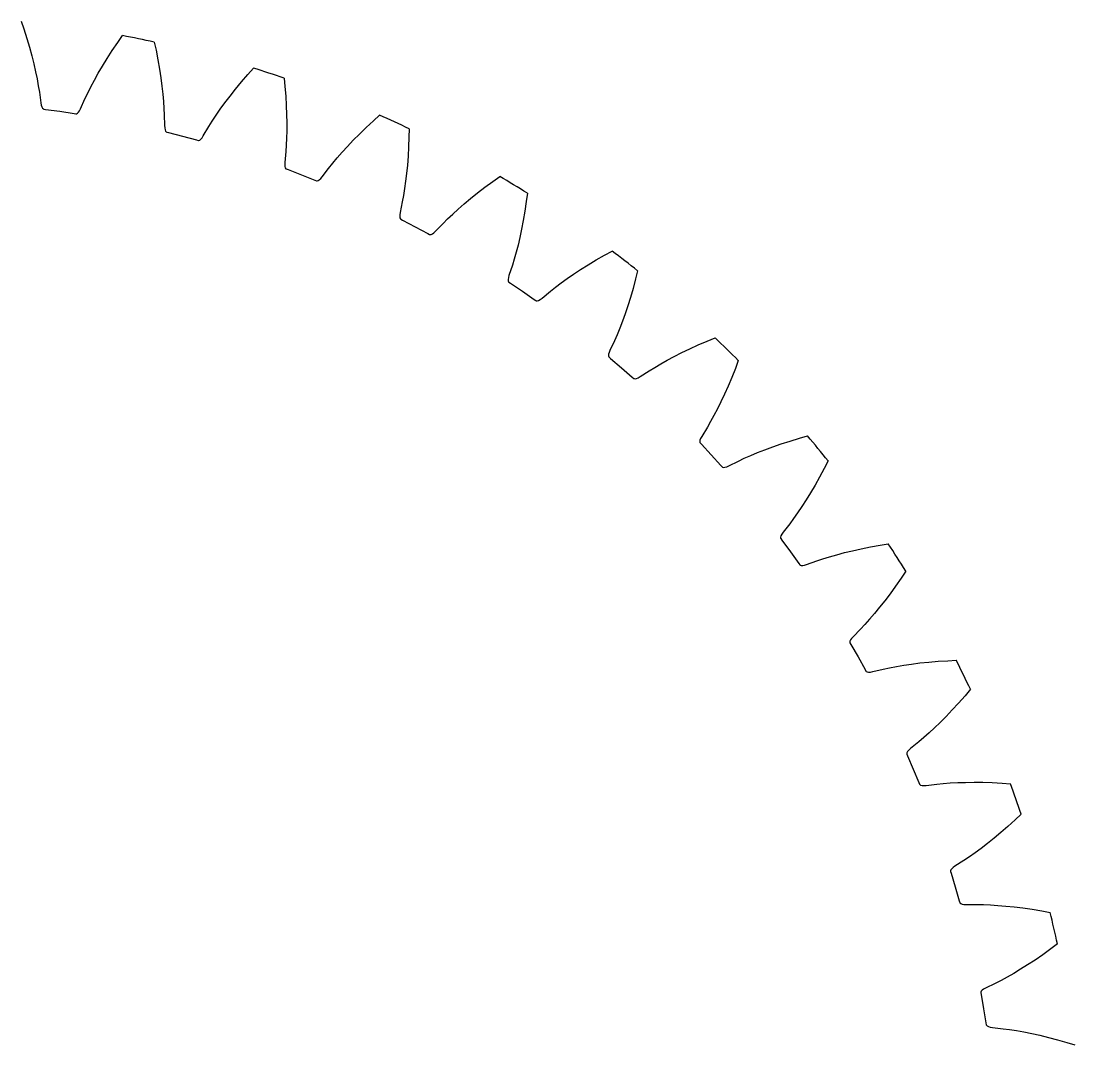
# Model space of a CAD drawing. Extents: x 6.5 to 63.5, y -28.5 to 28.5.
# Drawn here: x 37.83 to 63.27, y 3.64 to 28.36 of the extents above; entities that cross this region are included whole.
import ezdxf

# ---------------------------------------------------------------- set-up
doc = ezdxf.new("R2010")
doc.units = 0

msp = doc.modelspace()

# ---------------------------------------------------------------- linework, layer by layer
at = {"layer": 'layer0'}
for p, q in [((37.828, 28.359), (37.893, 28.168)), ((37.893, 28.168), (37.965, 27.942)), ((40.16, 27.842), (40.277, 28.007)), ((37.965, 27.942), (38.029, 27.726)), ((40.028, 27.646), (40.16, 27.842)), ((41.042, 27.852), (41.085, 27.654)), ((38.029, 27.726), (38.085, 27.52)), ((38.085, 27.52), (38.134, 27.323)), ((39.905, 27.456), (40.028, 27.646)), ((41.085, 27.654), (41.131, 27.422)), ((38.134, 27.323), (38.177, 27.137)), ((39.691, 27.099), (39.793, 27.274)), ((39.793, 27.274), (39.905, 27.456)), ((41.131, 27.422), (41.169, 27.2)), ((43.3, 27.072), (43.435, 27.223)), ((38.177, 27.137), (38.213, 26.961)), ((39.597, 26.933), (39.691, 27.099)), ((41.169, 27.2), (41.202, 26.989)), ((41.202, 26.989), (41.228, 26.788)), ((43.146, 26.892), (43.3, 27.072)), ((44.177, 26.982), (44.198, 26.78)), ((38.213, 26.961), (38.244, 26.793)), ((38.244, 26.793), (38.269, 26.639)), ((39.436, 26.622), (39.513, 26.774)), ((39.513, 26.774), (39.597, 26.933)), ((41.228, 26.788), (41.249, 26.598)), ((42.871, 26.55), (43.003, 26.718)), ((43.003, 26.718), (43.146, 26.892)), ((44.198, 26.78), (44.216, 26.545)), ((38.269, 26.639), (38.304, 26.382)), ((39.263, 26.244), (39.368, 26.481)), ((39.368, 26.481), (39.436, 26.622)), ((41.249, 26.598), (41.266, 26.419)), ((42.749, 26.388), (42.871, 26.55)), ((44.216, 26.545), (44.23, 26.319)), ((38.304, 26.382), (38.314, 26.328)), ((38.314, 26.328), (38.329, 26.286)), ((38.329, 26.286), (38.346, 26.256)), ((38.346, 26.256), (38.365, 26.238)), ((38.365, 26.238), (38.376, 26.234)), ((38.376, 26.234), (38.42, 26.228)), ((38.42, 26.228), (38.764, 26.181)), ((39.237, 26.195), (39.263, 26.244)), ((41.266, 26.419), (41.277, 26.248)), ((41.277, 26.248), (41.285, 26.092)), ((42.535, 26.085), (42.637, 26.233)), ((42.637, 26.233), (42.749, 26.388)), ((44.23, 26.319), (44.238, 26.106)), ((38.764, 26.181), (39.107, 26.129)), ((39.107, 26.129), (39.152, 26.122)), ((39.152, 26.122), (39.163, 26.123)), ((39.163, 26.123), (39.187, 26.135)), ((39.187, 26.135), (39.212, 26.159)), ((39.212, 26.159), (39.237, 26.195)), ((41.285, 26.092), (41.29, 25.834)), ((42.441, 25.942), (42.535, 26.085)), ((44.238, 26.106), (44.241, 25.903)), ((46.159, 25.789), (46.332, 25.949)), ((46.332, 25.949), (46.483, 26.084)), ((41.29, 25.834), (41.294, 25.778)), ((41.294, 25.778), (41.303, 25.735)), ((41.303, 25.735), (41.317, 25.703)), ((41.317, 25.703), (41.334, 25.684)), ((42.226, 25.587), (42.358, 25.81)), ((42.358, 25.81), (42.441, 25.942)), ((44.241, 25.712), (44.236, 25.532)), ((44.241, 25.903), (44.241, 25.712)), ((45.996, 25.631), (46.159, 25.789)), ((47.193, 25.76), (47.19, 25.557)), ((41.334, 25.684), (41.344, 25.678)), ((41.344, 25.678), (41.388, 25.667)), ((41.388, 25.667), (41.724, 25.581)), ((41.724, 25.581), (42.059, 25.491)), ((42.059, 25.491), (42.103, 25.479)), ((42.103, 25.479), (42.114, 25.479)), ((42.114, 25.479), (42.139, 25.487)), ((42.139, 25.487), (42.166, 25.508)), ((42.166, 25.508), (42.196, 25.541)), ((42.196, 25.541), (42.226, 25.587)), ((44.236, 25.532), (44.228, 25.362)), ((45.707, 25.333), (45.846, 25.48)), ((45.846, 25.48), (45.996, 25.631)), ((47.19, 25.557), (47.182, 25.321)), ((44.218, 25.206), (44.194, 24.948)), ((44.228, 25.362), (44.218, 25.206)), ((45.459, 25.056), (45.578, 25.191)), ((45.578, 25.191), (45.707, 25.333)), ((47.182, 25.321), (47.17, 25.096)), ((44.194, 24.948), (44.192, 24.893)), ((45.35, 24.925), (45.459, 25.056)), ((47.17, 25.096), (47.154, 24.883)), ((44.192, 24.893), (44.196, 24.849)), ((44.196, 24.849), (44.206, 24.816)), ((44.206, 24.816), (44.221, 24.794)), ((44.221, 24.794), (44.23, 24.788)), ((44.23, 24.788), (44.272, 24.772)), ((44.272, 24.772), (44.596, 24.648)), ((45.096, 24.597), (45.252, 24.803)), ((45.252, 24.803), (45.35, 24.925)), ((47.134, 24.681), (47.111, 24.491)), ((47.154, 24.883), (47.134, 24.681)), ((44.596, 24.648), (44.919, 24.52)), ((44.919, 24.52), (44.961, 24.503)), ((44.961, 24.503), (44.972, 24.502)), ((44.972, 24.502), (44.998, 24.507)), ((44.998, 24.507), (45.027, 24.525)), ((45.027, 24.525), (45.06, 24.555)), ((45.06, 24.555), (45.096, 24.597)), ((47.111, 24.491), (47.086, 24.313)), ((49.026, 24.348), (49.216, 24.488)), ((49.216, 24.488), (49.382, 24.605)), ((47.086, 24.313), (47.059, 24.144)), ((48.68, 24.077), (48.847, 24.211)), ((48.847, 24.211), (49.026, 24.348)), ((50.05, 24.202), (50.024, 24.001)), ((47.031, 23.991), (46.977, 23.738)), ((47.059, 24.144), (47.031, 23.991)), ((48.38, 23.821), (48.525, 23.947)), ((48.525, 23.947), (48.68, 24.077)), ((50.024, 24.001), (49.989, 23.767)), ((46.969, 23.683), (46.968, 23.639)), ((46.977, 23.738), (46.969, 23.683)), ((48.124, 23.583), (48.247, 23.7)), ((48.247, 23.7), (48.38, 23.821)), ((49.989, 23.767), (49.951, 23.545)), ((46.968, 23.639), (46.974, 23.605)), ((46.974, 23.605), (46.987, 23.581)), ((46.987, 23.581), (46.995, 23.574)), ((46.995, 23.574), (47.035, 23.553)), ((47.035, 23.553), (47.343, 23.393)), ((47.834, 23.286), (48.013, 23.473)), ((48.013, 23.473), (48.124, 23.583)), ((49.951, 23.545), (49.911, 23.335)), ((47.343, 23.393), (47.649, 23.229)), ((47.649, 23.229), (47.689, 23.208)), ((47.689, 23.208), (47.7, 23.205)), ((47.7, 23.205), (47.726, 23.208)), ((47.726, 23.208), (47.758, 23.222)), ((47.758, 23.222), (47.794, 23.248)), ((47.794, 23.248), (47.834, 23.286)), ((49.911, 23.335), (49.868, 23.137)), ((49.824, 22.951), (49.779, 22.777)), ((49.868, 23.137), (49.824, 22.951)), ((49.779, 22.777), (49.733, 22.612)), ((51.71, 22.591), (51.915, 22.708)), ((51.915, 22.708), (52.093, 22.806)), ((49.687, 22.463), (49.605, 22.218)), ((49.733, 22.612), (49.687, 22.463)), ((51.335, 22.361), (51.516, 22.475)), ((51.516, 22.475), (51.71, 22.591)), ((49.591, 22.164), (49.585, 22.12)), ((49.605, 22.218), (49.591, 22.164)), ((50.863, 22.036), (51.009, 22.141)), ((51.009, 22.141), (51.166, 22.249)), ((51.166, 22.249), (51.335, 22.361)), ((52.711, 22.329), (52.662, 22.132)), ((49.585, 22.12), (49.587, 22.086)), ((49.587, 22.086), (49.597, 22.061)), ((49.597, 22.061), (49.604, 22.053)), ((49.604, 22.053), (49.642, 22.028)), ((49.642, 22.028), (49.93, 21.834)), ((50.604, 21.836), (50.726, 21.933)), ((50.726, 21.933), (50.863, 22.036)), ((52.601, 21.904), (52.538, 21.687)), ((52.662, 22.132), (52.601, 21.904)), ((49.93, 21.834), (50.215, 21.636)), ((50.215, 21.636), (50.252, 21.61)), ((50.321, 21.616), (50.36, 21.638)), ((50.36, 21.638), (50.405, 21.671)), ((50.405, 21.671), (50.604, 21.836)), ((52.538, 21.687), (52.474, 21.483)), ((50.252, 21.61), (50.262, 21.606)), ((50.262, 21.606), (50.289, 21.606)), ((50.289, 21.606), (50.321, 21.616)), ((52.474, 21.483), (52.409, 21.291)), ((52.409, 21.291), (52.344, 21.111)), ((52.279, 20.943), (52.215, 20.786)), ((52.344, 21.111), (52.279, 20.943)), ((52.152, 20.642), (52.043, 20.408)), ((52.215, 20.786), (52.152, 20.642)), ((54.176, 20.539), (54.393, 20.632)), ((54.393, 20.632), (54.581, 20.708)), ((52.022, 20.356), (52.011, 20.313)), ((52.043, 20.408), (52.022, 20.356)), ((53.597, 20.262), (53.778, 20.353)), ((53.778, 20.353), (53.97, 20.445)), ((53.97, 20.445), (54.176, 20.539)), ((52.011, 20.313), (52.009, 20.279)), ((52.009, 20.279), (52.016, 20.254)), ((52.016, 20.254), (52.023, 20.244)), ((52.023, 20.244), (52.057, 20.215)), ((52.057, 20.215), (52.321, 19.99)), ((53.271, 20.084), (53.428, 20.172)), ((53.428, 20.172), (53.597, 20.262)), ((55.141, 20.164), (55.07, 19.974)), ((52.321, 19.99), (52.582, 19.761)), ((52.775, 19.774), (52.991, 19.915)), ((52.991, 19.915), (53.124, 19.997)), ((53.124, 19.997), (53.271, 20.084)), ((55.07, 19.974), (54.983, 19.755)), ((52.582, 19.761), (52.616, 19.731)), ((52.616, 19.731), (52.626, 19.726)), ((52.626, 19.726), (52.652, 19.722)), ((52.652, 19.722), (52.686, 19.729)), ((52.686, 19.729), (52.727, 19.746)), ((52.727, 19.746), (52.775, 19.774)), ((54.983, 19.755), (54.895, 19.547)), ((54.809, 19.351), (54.722, 19.168)), ((54.895, 19.547), (54.809, 19.351)), ((54.722, 19.168), (54.637, 18.997)), ((54.554, 18.837), (54.472, 18.688)), ((54.637, 18.997), (54.554, 18.837)), ((54.472, 18.688), (54.394, 18.552)), ((54.258, 18.332), (54.232, 18.283)), ((54.394, 18.552), (54.258, 18.332)), ((56.619, 18.287), (56.814, 18.341)), ((54.216, 18.242), (54.21, 18.208)), ((54.21, 18.208), (54.214, 18.182)), ((54.214, 18.182), (54.22, 18.172)), ((54.232, 18.283), (54.216, 18.242)), ((54.22, 18.172), (54.251, 18.139)), ((54.251, 18.139), (54.487, 17.885)), ((55.785, 18.01), (55.975, 18.08)), ((55.975, 18.08), (56.177, 18.15)), ((56.177, 18.15), (56.392, 18.219)), ((56.392, 18.219), (56.619, 18.287)), ((54.487, 17.885), (54.72, 17.628)), ((55.286, 17.801), (55.442, 17.87)), ((55.442, 17.87), (55.607, 17.94)), ((55.607, 17.94), (55.785, 18.01)), ((54.72, 17.628), (54.75, 17.594)), ((54.75, 17.594), (54.759, 17.588)), ((54.759, 17.588), (54.785, 17.582)), ((54.785, 17.582), (54.819, 17.584)), ((54.819, 17.584), (54.862, 17.597)), ((54.862, 17.597), (54.913, 17.618)), ((54.913, 17.618), (55.144, 17.735)), ((55.144, 17.735), (55.286, 17.801)), ((57.216, 17.556), (57.105, 17.348)), ((57.308, 17.737), (57.216, 17.556)), ((57.105, 17.348), (56.994, 17.151)), ((56.994, 17.151), (56.885, 16.967)), ((56.779, 16.795), (56.675, 16.634)), ((56.885, 16.967), (56.779, 16.795)), ((56.675, 16.634), (56.574, 16.486)), ((56.475, 16.346), (56.382, 16.221)), ((56.574, 16.486), (56.475, 16.346)), ((56.382, 16.221), (56.222, 16.017)), ((56.17, 15.933), (56.161, 15.899)), ((56.161, 15.899), (56.161, 15.873)), ((56.161, 15.873), (56.166, 15.863)), ((56.166, 15.863), (56.193, 15.826)), ((56.191, 15.972), (56.17, 15.933)), ((56.222, 16.017), (56.191, 15.972)), ((56.193, 15.826), (56.398, 15.547)), ((56.398, 15.547), (56.601, 15.265)), ((57.518, 15.474), (57.703, 15.523)), ((57.703, 15.523), (57.9, 15.571)), ((57.9, 15.571), (58.108, 15.617)), ((58.108, 15.617), (58.33, 15.662)), ((58.33, 15.662), (58.562, 15.703)), ((58.562, 15.703), (58.762, 15.735)), ((56.601, 15.265), (56.627, 15.228)), ((56.791, 15.234), (57.034, 15.323)), ((57.034, 15.323), (57.182, 15.373)), ((57.182, 15.373), (57.345, 15.424)), ((57.345, 15.424), (57.518, 15.474)), ((56.627, 15.228), (56.636, 15.221)), ((56.636, 15.221), (56.66, 15.212)), ((56.66, 15.212), (56.695, 15.211)), ((56.695, 15.211), (56.738, 15.218)), ((56.738, 15.218), (56.791, 15.234)), ((59.185, 15.078), (59.073, 14.91)), ((59.073, 14.91), (58.938, 14.715)), ((58.806, 14.532), (58.677, 14.362)), ((58.938, 14.715), (58.806, 14.532)), ((58.677, 14.362), (58.551, 14.203)), ((58.43, 14.055), (58.312, 13.919)), ((58.551, 14.203), (58.43, 14.055)), ((58.198, 13.792), (58.092, 13.678)), ((58.312, 13.919), (58.198, 13.792)), ((57.91, 13.494), (57.873, 13.452)), ((58.092, 13.678), (57.91, 13.494)), ((57.835, 13.384), (57.833, 13.357)), ((57.833, 13.357), (57.836, 13.347)), ((57.848, 13.415), (57.835, 13.384)), ((57.836, 13.347), (57.859, 13.307)), ((57.873, 13.452), (57.848, 13.415)), ((57.859, 13.307), (58.031, 13.006)), ((58.031, 13.006), (58.2, 12.703)), ((58.637, 12.711), (58.79, 12.744)), ((58.79, 12.744), (58.958, 12.776)), ((58.958, 12.776), (59.135, 12.806)), ((59.135, 12.806), (59.324, 12.834)), ((59.324, 12.834), (59.525, 12.859)), ((59.525, 12.859), (59.738, 12.881)), ((59.738, 12.881), (59.963, 12.9)), ((59.963, 12.9), (60.199, 12.915)), ((60.199, 12.915), (60.401, 12.924)), ((58.2, 12.703), (58.222, 12.664)), ((58.222, 12.664), (58.23, 12.655)), ((58.23, 12.655), (58.253, 12.643)), ((58.253, 12.643), (58.287, 12.638)), ((58.287, 12.638), (58.331, 12.641)), ((58.331, 12.641), (58.386, 12.65)), ((58.386, 12.65), (58.637, 12.711)), ((60.746, 12.223), (60.615, 12.068)), ((60.615, 12.068), (60.459, 11.891)), ((60.307, 11.724), (60.16, 11.569)), ((60.459, 11.891), (60.307, 11.724)), ((60.16, 11.569), (60.017, 11.426)), ((59.879, 11.293), (59.747, 11.171)), ((60.017, 11.426), (59.879, 11.293)), ((59.5, 10.956), (59.298, 10.794)), ((59.619, 11.058), (59.5, 10.956)), ((59.747, 11.171), (59.619, 11.058)), ((59.212, 10.693), (59.207, 10.668)), ((59.229, 10.723), (59.212, 10.693)), ((59.257, 10.757), (59.229, 10.723)), ((59.298, 10.794), (59.257, 10.757)), ((59.207, 10.668), (59.209, 10.656)), ((59.209, 10.656), (59.227, 10.615)), ((59.227, 10.615), (59.364, 10.296)), ((59.364, 10.296), (59.497, 9.976)), ((59.497, 9.976), (59.514, 9.934)), ((59.514, 9.934), (59.521, 9.925)), ((59.521, 9.925), (59.543, 9.91)), ((59.675, 9.902), (59.932, 9.934)), ((59.932, 9.934), (60.088, 9.949)), ((60.088, 9.949), (60.258, 9.962)), ((60.258, 9.962), (60.438, 9.971)), ((60.438, 9.971), (60.629, 9.977)), ((60.629, 9.977), (60.831, 9.98)), ((60.831, 9.98), (61.045, 9.978)), ((61.045, 9.978), (61.271, 9.971)), ((61.271, 9.971), (61.507, 9.959)), ((61.507, 9.959), (61.709, 9.944)), ((59.543, 9.91), (59.576, 9.902)), ((59.576, 9.902), (59.62, 9.899)), ((59.62, 9.899), (59.675, 9.902)), ((61.971, 9.209), (61.824, 9.07)), ((61.649, 8.911), (61.478, 8.763)), ((61.824, 9.07), (61.649, 8.911)), ((61.478, 8.763), (61.314, 8.626)), ((61.156, 8.5), (61.004, 8.383)), ((61.314, 8.626), (61.156, 8.5)), ((60.719, 8.179), (60.589, 8.092)), ((60.859, 8.277), (60.719, 8.179)), ((61.004, 8.383), (60.859, 8.277)), ((60.293, 7.892), (60.273, 7.864)), ((60.326, 7.922), (60.293, 7.892)), ((60.37, 7.954), (60.326, 7.922)), ((60.589, 8.092), (60.37, 7.954)), ((60.273, 7.864), (60.265, 7.839)), ((60.265, 7.839), (60.266, 7.827)), ((60.266, 7.827), (60.279, 7.784)), ((60.279, 7.784), (60.379, 7.452)), ((60.379, 7.452), (60.474, 7.118)), ((60.474, 7.118), (60.487, 7.075)), ((60.487, 7.075), (60.492, 7.065)), ((60.492, 7.065), (60.512, 7.048)), ((60.512, 7.048), (60.545, 7.036)), ((60.545, 7.036), (60.588, 7.028)), ((60.588, 7.028), (60.643, 7.025)), ((60.643, 7.025), (60.902, 7.027)), ((60.902, 7.027), (61.058, 7.024)), ((61.058, 7.024), (61.229, 7.017)), ((61.229, 7.017), (61.408, 7.006)), ((61.408, 7.006), (61.599, 6.991)), ((61.599, 6.991), (61.801, 6.97)), ((61.801, 6.97), (62.013, 6.944)), ((62.013, 6.944), (62.236, 6.911)), ((62.236, 6.911), (62.469, 6.872)), ((62.469, 6.872), (62.668, 6.835)), ((62.683, 5.953), (62.491, 5.815)), ((62.845, 6.074), (62.683, 5.953)), ((62.305, 5.687), (62.126, 5.57)), ((62.491, 5.815), (62.305, 5.687)), ((61.79, 5.364), (61.634, 5.275)), ((61.954, 5.463), (61.79, 5.364)), ((62.126, 5.57), (61.954, 5.463)), ((61.345, 5.122), (61.112, 5.01)), ((61.484, 5.194), (61.345, 5.122)), ((61.634, 5.275), (61.484, 5.194)), ((60.994, 4.908), (60.993, 4.896)), ((60.993, 4.896), (61.001, 4.852)), ((61.005, 4.932), (60.994, 4.908)), ((61.001, 4.852), (61.063, 4.51)), ((61.028, 4.957), (61.005, 4.932)), ((61.064, 4.983), (61.028, 4.957)), ((61.112, 5.01), (61.064, 4.983)), ((61.063, 4.51), (61.12, 4.168)), ((61.12, 4.168), (61.127, 4.123)), ((61.127, 4.123), (61.131, 4.113)), ((61.131, 4.113), (61.15, 4.094)), ((61.15, 4.094), (61.18, 4.078)), ((61.18, 4.078), (61.223, 4.065)), ((61.223, 4.065), (61.277, 4.056)), ((61.277, 4.056), (61.534, 4.029)), ((61.534, 4.029), (61.689, 4.008)), ((61.689, 4.008), (61.858, 3.982)), ((61.858, 3.982), (62.035, 3.95)), ((62.035, 3.95), (62.223, 3.913)), ((62.223, 3.913), (62.42, 3.87)), ((62.42, 3.87), (62.628, 3.819)), ((62.628, 3.819), (62.846, 3.761)), ((62.846, 3.761), (63.074, 3.696)), ((63.074, 3.696), (63.267, 3.636))]:
    msp.add_line(p, q, dxfattribs=at)
for start, end in [(77.7605, 79.3304), (71.215, 72.785), (64.6696, 66.2395), (58.1241, 59.6941), (51.5787, 53.1486), (45.0332, 46.6032), (38.4877, 40.0577), (31.9423, 33.5122), (25.3968, 26.9668), (18.8514, 20.4213), (12.3059, 13.8759)]:
    msp.add_arc((35, 0), 28.5, start, end, dxfattribs=at)
at = {"layer": 'layer1'}
for p, q in [((37.828, 28.359), (37.893, 28.168)), ((37.893, 28.168), (37.965, 27.942)), ((40.16, 27.842), (40.277, 28.007)), ((37.965, 27.942), (38.029, 27.726)), ((40.028, 27.646), (40.16, 27.842)), ((41.042, 27.852), (41.085, 27.654)), ((38.029, 27.726), (38.085, 27.52)), ((38.085, 27.52), (38.134, 27.323)), ((39.905, 27.456), (40.028, 27.646)), ((41.085, 27.654), (41.131, 27.422)), ((38.134, 27.323), (38.177, 27.137)), ((39.691, 27.099), (39.793, 27.274)), ((39.793, 27.274), (39.905, 27.456)), ((41.131, 27.422), (41.169, 27.2)), ((43.3, 27.072), (43.435, 27.223)), ((38.177, 27.137), (38.213, 26.961)), ((39.597, 26.933), (39.691, 27.099)), ((41.169, 27.2), (41.202, 26.989)), ((41.202, 26.989), (41.228, 26.788)), ((43.146, 26.892), (43.3, 27.072)), ((44.177, 26.982), (44.198, 26.78)), ((38.213, 26.961), (38.244, 26.793)), ((38.244, 26.793), (38.269, 26.639)), ((39.436, 26.622), (39.513, 26.774)), ((39.513, 26.774), (39.597, 26.933)), ((41.228, 26.788), (41.249, 26.598)), ((42.871, 26.55), (43.003, 26.718)), ((43.003, 26.718), (43.146, 26.892)), ((44.198, 26.78), (44.216, 26.545)), ((38.269, 26.639), (38.304, 26.382)), ((39.263, 26.244), (39.368, 26.481)), ((39.368, 26.481), (39.436, 26.622)), ((41.249, 26.598), (41.266, 26.419)), ((42.749, 26.388), (42.871, 26.55)), ((44.216, 26.545), (44.23, 26.319)), ((38.304, 26.382), (38.314, 26.328)), ((38.314, 26.328), (38.329, 26.286)), ((38.329, 26.286), (38.346, 26.256)), ((38.346, 26.256), (38.365, 26.238)), ((38.365, 26.238), (38.376, 26.234)), ((38.376, 26.234), (38.42, 26.228)), ((38.42, 26.228), (38.764, 26.181)), ((39.237, 26.195), (39.263, 26.244)), ((41.266, 26.419), (41.277, 26.248)), ((41.277, 26.248), (41.285, 26.092)), ((42.535, 26.085), (42.637, 26.233)), ((42.637, 26.233), (42.749, 26.388)), ((44.23, 26.319), (44.238, 26.106)), ((38.764, 26.181), (39.107, 26.129)), ((39.107, 26.129), (39.152, 26.122)), ((39.152, 26.122), (39.163, 26.123)), ((39.163, 26.123), (39.187, 26.135)), ((39.187, 26.135), (39.212, 26.159)), ((39.212, 26.159), (39.237, 26.195)), ((41.285, 26.092), (41.29, 25.834)), ((42.441, 25.942), (42.535, 26.085)), ((44.238, 26.106), (44.241, 25.903)), ((46.159, 25.789), (46.332, 25.949)), ((46.332, 25.949), (46.483, 26.084)), ((41.29, 25.834), (41.294, 25.778)), ((41.294, 25.778), (41.303, 25.735)), ((41.303, 25.735), (41.317, 25.703)), ((41.317, 25.703), (41.334, 25.684)), ((42.226, 25.587), (42.358, 25.81)), ((42.358, 25.81), (42.441, 25.942)), ((44.241, 25.712), (44.236, 25.532)), ((44.241, 25.903), (44.241, 25.712)), ((45.996, 25.631), (46.159, 25.789)), ((47.193, 25.76), (47.19, 25.557)), ((41.334, 25.684), (41.344, 25.678)), ((41.344, 25.678), (41.388, 25.667)), ((41.388, 25.667), (41.724, 25.581)), ((41.724, 25.581), (42.059, 25.491)), ((42.059, 25.491), (42.103, 25.479)), ((42.103, 25.479), (42.114, 25.479)), ((42.114, 25.479), (42.139, 25.487)), ((42.139, 25.487), (42.166, 25.508)), ((42.166, 25.508), (42.196, 25.541)), ((42.196, 25.541), (42.226, 25.587)), ((44.236, 25.532), (44.228, 25.362)), ((45.707, 25.333), (45.846, 25.48)), ((45.846, 25.48), (45.996, 25.631)), ((47.19, 25.557), (47.182, 25.321)), ((44.218, 25.206), (44.194, 24.948)), ((44.228, 25.362), (44.218, 25.206)), ((45.459, 25.056), (45.578, 25.191)), ((45.578, 25.191), (45.707, 25.333)), ((47.182, 25.321), (47.17, 25.096)), ((44.194, 24.948), (44.192, 24.893)), ((45.35, 24.925), (45.459, 25.056)), ((47.17, 25.096), (47.154, 24.883)), ((44.192, 24.893), (44.196, 24.849)), ((44.196, 24.849), (44.206, 24.816)), ((44.206, 24.816), (44.221, 24.794)), ((44.221, 24.794), (44.23, 24.788)), ((44.23, 24.788), (44.272, 24.772)), ((44.272, 24.772), (44.596, 24.648)), ((45.096, 24.597), (45.252, 24.803)), ((45.252, 24.803), (45.35, 24.925)), ((47.134, 24.681), (47.111, 24.491)), ((47.154, 24.883), (47.134, 24.681)), ((44.596, 24.648), (44.919, 24.52)), ((44.919, 24.52), (44.961, 24.503)), ((44.961, 24.503), (44.972, 24.502)), ((44.972, 24.502), (44.998, 24.507)), ((44.998, 24.507), (45.027, 24.525)), ((45.027, 24.525), (45.06, 24.555)), ((45.06, 24.555), (45.096, 24.597)), ((47.111, 24.491), (47.086, 24.313)), ((49.026, 24.348), (49.216, 24.488)), ((49.216, 24.488), (49.382, 24.605)), ((47.086, 24.313), (47.059, 24.144)), ((48.68, 24.077), (48.847, 24.211)), ((48.847, 24.211), (49.026, 24.348)), ((50.05, 24.202), (50.024, 24.001)), ((47.031, 23.991), (46.977, 23.738)), ((47.059, 24.144), (47.031, 23.991)), ((48.38, 23.821), (48.525, 23.947)), ((48.525, 23.947), (48.68, 24.077)), ((50.024, 24.001), (49.989, 23.767)), ((46.969, 23.683), (46.968, 23.639)), ((46.977, 23.738), (46.969, 23.683)), ((48.124, 23.583), (48.247, 23.7)), ((48.247, 23.7), (48.38, 23.821)), ((49.989, 23.767), (49.951, 23.545)), ((46.968, 23.639), (46.974, 23.605)), ((46.974, 23.605), (46.987, 23.581)), ((46.987, 23.581), (46.995, 23.574)), ((46.995, 23.574), (47.035, 23.553)), ((47.035, 23.553), (47.343, 23.393)), ((47.834, 23.286), (48.013, 23.473)), ((48.013, 23.473), (48.124, 23.583)), ((49.951, 23.545), (49.911, 23.335)), ((47.343, 23.393), (47.649, 23.229)), ((47.649, 23.229), (47.689, 23.208)), ((47.689, 23.208), (47.7, 23.205)), ((47.7, 23.205), (47.726, 23.208)), ((47.726, 23.208), (47.758, 23.222)), ((47.758, 23.222), (47.794, 23.248)), ((47.794, 23.248), (47.834, 23.286)), ((49.911, 23.335), (49.868, 23.137)), ((49.824, 22.951), (49.779, 22.777)), ((49.868, 23.137), (49.824, 22.951)), ((49.779, 22.777), (49.733, 22.612)), ((51.71, 22.591), (51.915, 22.708)), ((51.915, 22.708), (52.093, 22.806)), ((49.687, 22.463), (49.605, 22.218)), ((49.733, 22.612), (49.687, 22.463)), ((51.335, 22.361), (51.516, 22.475)), ((51.516, 22.475), (51.71, 22.591)), ((49.591, 22.164), (49.585, 22.12)), ((49.605, 22.218), (49.591, 22.164)), ((50.863, 22.036), (51.009, 22.141)), ((51.009, 22.141), (51.166, 22.249)), ((51.166, 22.249), (51.335, 22.361)), ((52.711, 22.329), (52.662, 22.132)), ((49.585, 22.12), (49.587, 22.086)), ((49.587, 22.086), (49.597, 22.061)), ((49.597, 22.061), (49.604, 22.053)), ((49.604, 22.053), (49.642, 22.028)), ((49.642, 22.028), (49.93, 21.834)), ((50.604, 21.836), (50.726, 21.933)), ((50.726, 21.933), (50.863, 22.036)), ((52.601, 21.904), (52.538, 21.687)), ((52.662, 22.132), (52.601, 21.904)), ((49.93, 21.834), (50.215, 21.636)), ((50.215, 21.636), (50.252, 21.61)), ((50.321, 21.616), (50.36, 21.638)), ((50.36, 21.638), (50.405, 21.671)), ((50.405, 21.671), (50.604, 21.836)), ((52.538, 21.687), (52.474, 21.483)), ((50.252, 21.61), (50.262, 21.606)), ((50.262, 21.606), (50.289, 21.606)), ((50.289, 21.606), (50.321, 21.616)), ((52.474, 21.483), (52.409, 21.291)), ((52.409, 21.291), (52.344, 21.111)), ((52.279, 20.943), (52.215, 20.786)), ((52.344, 21.111), (52.279, 20.943)), ((52.152, 20.642), (52.043, 20.408)), ((52.215, 20.786), (52.152, 20.642)), ((54.176, 20.539), (54.393, 20.632)), ((54.393, 20.632), (54.581, 20.708)), ((52.022, 20.356), (52.011, 20.313)), ((52.043, 20.408), (52.022, 20.356)), ((53.597, 20.262), (53.778, 20.353)), ((53.778, 20.353), (53.97, 20.445)), ((53.97, 20.445), (54.176, 20.539)), ((52.011, 20.313), (52.009, 20.279)), ((52.009, 20.279), (52.016, 20.254)), ((52.016, 20.254), (52.023, 20.244)), ((52.023, 20.244), (52.057, 20.215)), ((52.057, 20.215), (52.321, 19.99)), ((53.271, 20.084), (53.428, 20.172)), ((53.428, 20.172), (53.597, 20.262)), ((55.141, 20.164), (55.07, 19.974)), ((52.321, 19.99), (52.582, 19.761)), ((52.775, 19.774), (52.991, 19.915)), ((52.991, 19.915), (53.124, 19.997)), ((53.124, 19.997), (53.271, 20.084)), ((55.07, 19.974), (54.983, 19.755)), ((52.582, 19.761), (52.616, 19.731)), ((52.616, 19.731), (52.626, 19.726)), ((52.626, 19.726), (52.652, 19.722)), ((52.652, 19.722), (52.686, 19.729)), ((52.686, 19.729), (52.727, 19.746)), ((52.727, 19.746), (52.775, 19.774)), ((54.983, 19.755), (54.895, 19.547)), ((54.809, 19.351), (54.722, 19.168)), ((54.895, 19.547), (54.809, 19.351)), ((54.722, 19.168), (54.637, 18.997)), ((54.554, 18.837), (54.472, 18.688)), ((54.637, 18.997), (54.554, 18.837)), ((54.472, 18.688), (54.394, 18.552)), ((54.258, 18.332), (54.232, 18.283)), ((54.394, 18.552), (54.258, 18.332)), ((56.619, 18.287), (56.814, 18.341)), ((54.216, 18.242), (54.21, 18.208)), ((54.21, 18.208), (54.214, 18.182)), ((54.214, 18.182), (54.22, 18.172)), ((54.232, 18.283), (54.216, 18.242)), ((54.22, 18.172), (54.251, 18.139)), ((54.251, 18.139), (54.487, 17.885)), ((55.785, 18.01), (55.975, 18.08)), ((55.975, 18.08), (56.177, 18.15)), ((56.177, 18.15), (56.392, 18.219)), ((56.392, 18.219), (56.619, 18.287)), ((54.487, 17.885), (54.72, 17.628)), ((55.286, 17.801), (55.442, 17.87)), ((55.442, 17.87), (55.607, 17.94)), ((55.607, 17.94), (55.785, 18.01)), ((54.72, 17.628), (54.75, 17.594)), ((54.75, 17.594), (54.759, 17.588)), ((54.759, 17.588), (54.785, 17.582)), ((54.785, 17.582), (54.819, 17.584)), ((54.819, 17.584), (54.862, 17.597)), ((54.862, 17.597), (54.913, 17.618)), ((54.913, 17.618), (55.144, 17.735)), ((55.144, 17.735), (55.286, 17.801)), ((57.216, 17.556), (57.105, 17.348)), ((57.308, 17.737), (57.216, 17.556)), ((57.105, 17.348), (56.994, 17.151)), ((56.994, 17.151), (56.885, 16.967)), ((56.779, 16.795), (56.675, 16.634)), ((56.885, 16.967), (56.779, 16.795)), ((56.675, 16.634), (56.574, 16.486)), ((56.475, 16.346), (56.382, 16.221)), ((56.574, 16.486), (56.475, 16.346)), ((56.382, 16.221), (56.222, 16.017)), ((56.17, 15.933), (56.161, 15.899)), ((56.161, 15.899), (56.161, 15.873)), ((56.161, 15.873), (56.166, 15.863)), ((56.166, 15.863), (56.193, 15.826)), ((56.191, 15.972), (56.17, 15.933)), ((56.222, 16.017), (56.191, 15.972)), ((56.193, 15.826), (56.398, 15.547)), ((56.398, 15.547), (56.601, 15.265)), ((57.518, 15.474), (57.703, 15.523)), ((57.703, 15.523), (57.9, 15.571)), ((57.9, 15.571), (58.108, 15.617)), ((58.108, 15.617), (58.33, 15.662)), ((58.33, 15.662), (58.562, 15.703)), ((58.562, 15.703), (58.762, 15.735)), ((56.601, 15.265), (56.627, 15.228)), ((56.791, 15.234), (57.034, 15.323)), ((57.034, 15.323), (57.182, 15.373)), ((57.182, 15.373), (57.345, 15.424)), ((57.345, 15.424), (57.518, 15.474)), ((56.627, 15.228), (56.636, 15.221)), ((56.636, 15.221), (56.66, 15.212)), ((56.66, 15.212), (56.695, 15.211)), ((56.695, 15.211), (56.738, 15.218)), ((56.738, 15.218), (56.791, 15.234)), ((59.185, 15.078), (59.073, 14.91)), ((59.073, 14.91), (58.938, 14.715)), ((58.806, 14.532), (58.677, 14.362)), ((58.938, 14.715), (58.806, 14.532)), ((58.677, 14.362), (58.551, 14.203)), ((58.43, 14.055), (58.312, 13.919)), ((58.551, 14.203), (58.43, 14.055)), ((58.198, 13.792), (58.092, 13.678)), ((58.312, 13.919), (58.198, 13.792)), ((57.91, 13.494), (57.873, 13.452)), ((58.092, 13.678), (57.91, 13.494)), ((57.835, 13.384), (57.833, 13.357)), ((57.833, 13.357), (57.836, 13.347)), ((57.848, 13.415), (57.835, 13.384)), ((57.836, 13.347), (57.859, 13.307)), ((57.873, 13.452), (57.848, 13.415)), ((57.859, 13.307), (58.031, 13.006)), ((58.031, 13.006), (58.2, 12.703)), ((58.637, 12.711), (58.79, 12.744)), ((58.79, 12.744), (58.958, 12.776)), ((58.958, 12.776), (59.135, 12.806)), ((59.135, 12.806), (59.324, 12.834)), ((59.324, 12.834), (59.525, 12.859)), ((59.525, 12.859), (59.738, 12.881)), ((59.738, 12.881), (59.963, 12.9)), ((59.963, 12.9), (60.199, 12.915)), ((60.199, 12.915), (60.401, 12.924)), ((58.2, 12.703), (58.222, 12.664)), ((58.222, 12.664), (58.23, 12.655)), ((58.23, 12.655), (58.253, 12.643)), ((58.253, 12.643), (58.287, 12.638)), ((58.287, 12.638), (58.331, 12.641)), ((58.331, 12.641), (58.386, 12.65)), ((58.386, 12.65), (58.637, 12.711)), ((60.746, 12.223), (60.615, 12.068)), ((60.615, 12.068), (60.459, 11.891)), ((60.307, 11.724), (60.16, 11.569)), ((60.459, 11.891), (60.307, 11.724)), ((60.16, 11.569), (60.017, 11.426)), ((59.879, 11.293), (59.747, 11.171)), ((60.017, 11.426), (59.879, 11.293)), ((59.5, 10.956), (59.298, 10.794)), ((59.619, 11.058), (59.5, 10.956)), ((59.747, 11.171), (59.619, 11.058)), ((59.212, 10.693), (59.207, 10.668)), ((59.229, 10.723), (59.212, 10.693)), ((59.257, 10.757), (59.229, 10.723)), ((59.298, 10.794), (59.257, 10.757)), ((59.207, 10.668), (59.209, 10.656)), ((59.209, 10.656), (59.227, 10.615)), ((59.227, 10.615), (59.364, 10.296)), ((59.364, 10.296), (59.497, 9.976)), ((59.497, 9.976), (59.514, 9.934)), ((59.514, 9.934), (59.521, 9.925)), ((59.521, 9.925), (59.543, 9.91)), ((59.675, 9.902), (59.932, 9.934)), ((59.932, 9.934), (60.088, 9.949)), ((60.088, 9.949), (60.258, 9.962)), ((60.258, 9.962), (60.438, 9.971)), ((60.438, 9.971), (60.629, 9.977)), ((60.629, 9.977), (60.831, 9.98)), ((60.831, 9.98), (61.045, 9.978)), ((61.045, 9.978), (61.271, 9.971)), ((61.271, 9.971), (61.507, 9.959)), ((61.507, 9.959), (61.709, 9.944)), ((59.543, 9.91), (59.576, 9.902)), ((59.576, 9.902), (59.62, 9.899)), ((59.62, 9.899), (59.675, 9.902)), ((61.971, 9.209), (61.824, 9.07)), ((61.649, 8.911), (61.478, 8.763)), ((61.824, 9.07), (61.649, 8.911)), ((61.478, 8.763), (61.314, 8.626)), ((61.156, 8.5), (61.004, 8.383)), ((61.314, 8.626), (61.156, 8.5)), ((60.719, 8.179), (60.589, 8.092)), ((60.859, 8.277), (60.719, 8.179)), ((61.004, 8.383), (60.859, 8.277)), ((60.293, 7.892), (60.273, 7.864)), ((60.326, 7.922), (60.293, 7.892)), ((60.37, 7.954), (60.326, 7.922)), ((60.589, 8.092), (60.37, 7.954)), ((60.273, 7.864), (60.265, 7.839)), ((60.265, 7.839), (60.266, 7.827)), ((60.266, 7.827), (60.279, 7.784)), ((60.279, 7.784), (60.379, 7.452)), ((60.379, 7.452), (60.474, 7.118)), ((60.474, 7.118), (60.487, 7.075)), ((60.487, 7.075), (60.492, 7.065)), ((60.492, 7.065), (60.512, 7.048)), ((60.512, 7.048), (60.545, 7.036)), ((60.545, 7.036), (60.588, 7.028)), ((60.588, 7.028), (60.643, 7.025)), ((60.643, 7.025), (60.902, 7.027)), ((60.902, 7.027), (61.058, 7.024)), ((61.058, 7.024), (61.229, 7.017)), ((61.229, 7.017), (61.408, 7.006)), ((61.408, 7.006), (61.599, 6.991)), ((61.599, 6.991), (61.801, 6.97)), ((61.801, 6.97), (62.013, 6.944)), ((62.013, 6.944), (62.236, 6.911)), ((62.236, 6.911), (62.469, 6.872)), ((62.469, 6.872), (62.668, 6.835)), ((62.683, 5.953), (62.491, 5.815)), ((62.845, 6.074), (62.683, 5.953)), ((62.305, 5.687), (62.126, 5.57)), ((62.491, 5.815), (62.305, 5.687)), ((61.79, 5.364), (61.634, 5.275)), ((61.954, 5.463), (61.79, 5.364)), ((62.126, 5.57), (61.954, 5.463)), ((61.345, 5.122), (61.112, 5.01)), ((61.484, 5.194), (61.345, 5.122)), ((61.634, 5.275), (61.484, 5.194)), ((60.994, 4.908), (60.993, 4.896)), ((60.993, 4.896), (61.001, 4.852)), ((61.005, 4.932), (60.994, 4.908)), ((61.001, 4.852), (61.063, 4.51)), ((61.028, 4.957), (61.005, 4.932)), ((61.064, 4.983), (61.028, 4.957)), ((61.112, 5.01), (61.064, 4.983)), ((61.063, 4.51), (61.12, 4.168)), ((61.12, 4.168), (61.127, 4.123)), ((61.127, 4.123), (61.131, 4.113)), ((61.131, 4.113), (61.15, 4.094)), ((61.15, 4.094), (61.18, 4.078)), ((61.18, 4.078), (61.223, 4.065)), ((61.223, 4.065), (61.277, 4.056)), ((61.277, 4.056), (61.534, 4.029)), ((61.534, 4.029), (61.689, 4.008)), ((61.689, 4.008), (61.858, 3.982)), ((61.858, 3.982), (62.035, 3.95)), ((62.035, 3.95), (62.223, 3.913)), ((62.223, 3.913), (62.42, 3.87)), ((62.42, 3.87), (62.628, 3.819)), ((62.628, 3.819), (62.846, 3.761)), ((62.846, 3.761), (63.074, 3.696)), ((63.074, 3.696), (63.267, 3.636))]:
    msp.add_line(p, q, dxfattribs=at)
for start, end in [(77.7605, 79.3304), (71.215, 72.785), (64.6696, 66.2395), (58.1241, 59.6941), (51.5787, 53.1486), (45.0332, 46.6032), (38.4877, 40.0577), (31.9423, 33.5122), (25.3968, 26.9668), (18.8514, 20.4213), (12.3059, 13.8759)]:
    msp.add_arc((35, 0), 28.5, start, end, dxfattribs=at)

doc.saveas('drawing.dxf')
